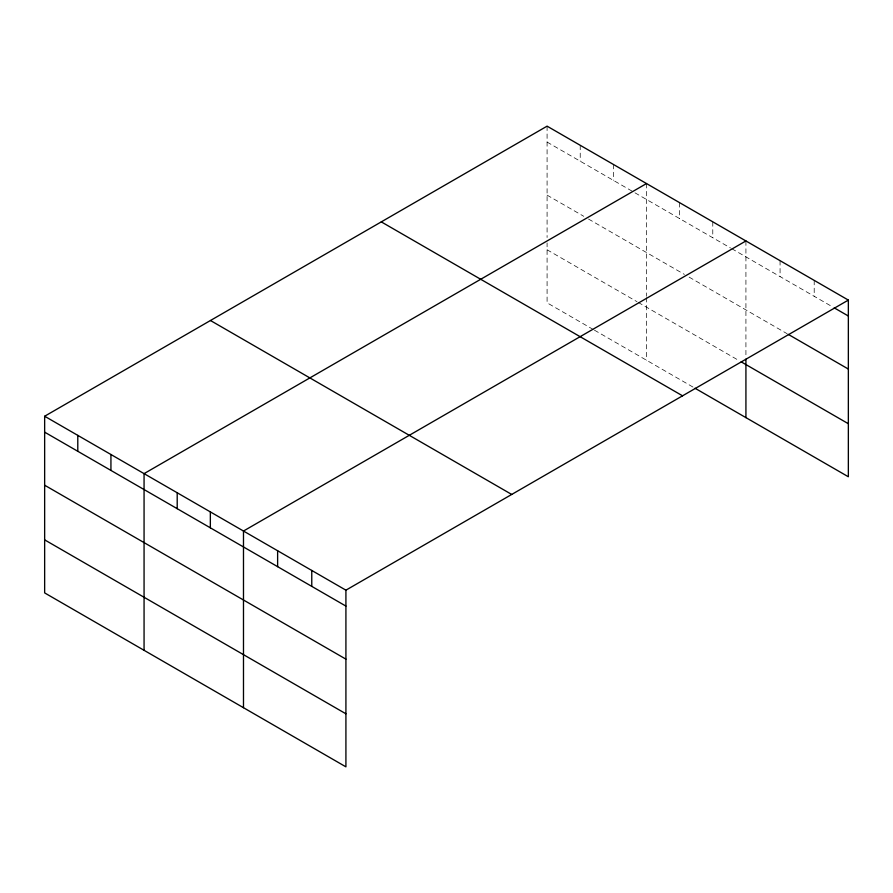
<?xml version="1.0" encoding="UTF-8"?>
<svg xmlns="http://www.w3.org/2000/svg" width="893" height="893" viewBox="0 0 893 893"><rect width="100%" height="100%" fill="white"/><g stroke="black" fill="none" stroke-linecap="round" stroke-linejoin="round"><path stroke-width="0.67" stroke-dasharray="4.46 3.35" d="M547.085 142.076L730.53 247.986M731.724 248.678L833.046 307.17M547.085 195.132L583.776 216.307M588.509 219.042L684.373 274.397M689.117 277.12L787.124 333.714M547.085 249.783L637.033 301.711M638.216 302.403L738.824 360.482M593.242 329.484L547.085 302.827L547.085 242.952M594.425 330.164L693.85 387.562M814.204 280.38L814.204 296.297M780.069 260.667L780.069 276.584M745.923 240.954L745.923 357.747M712.781 221.821L712.781 237.739M679.64 202.689L679.64 218.606M646.51 183.556L646.51 296.253M646.51 297.615L646.51 360.225M613.368 164.424L613.368 180.341M580.227 145.291L580.227 161.209M547.085 126.159L547.085 237.482"/><path stroke-width="1.34" d="M44.65 416.238L345.915 590.173L345.915 766.841L44.65 592.907L44.65 416.238L547.085 126.159L848.35 300.093L848.35 476.762L695.033 388.243M646.51 183.556L144.063 473.636L144.063 650.305M745.923 240.954L243.488 531.034L243.488 707.702M345.915 590.173L848.35 300.093M834.218 307.851L848.35 316.01M788.307 334.395L848.35 369.055M741.19 361.844L848.35 423.717M381.289 221.877L682.542 395.811M210.458 320.509L511.711 494.443M44.65 432.156L345.915 606.09M44.65 485.212L345.915 659.146M44.65 539.863L345.915 713.797M745.923 359.109L745.923 417.623M311.769 570.46L311.769 586.377M277.623 550.747L277.623 566.664M210.346 511.901L210.346 527.819M177.205 492.769L177.205 508.686M110.933 454.504L110.933 470.421M77.791 435.371L77.791 451.289"/></g></svg>
